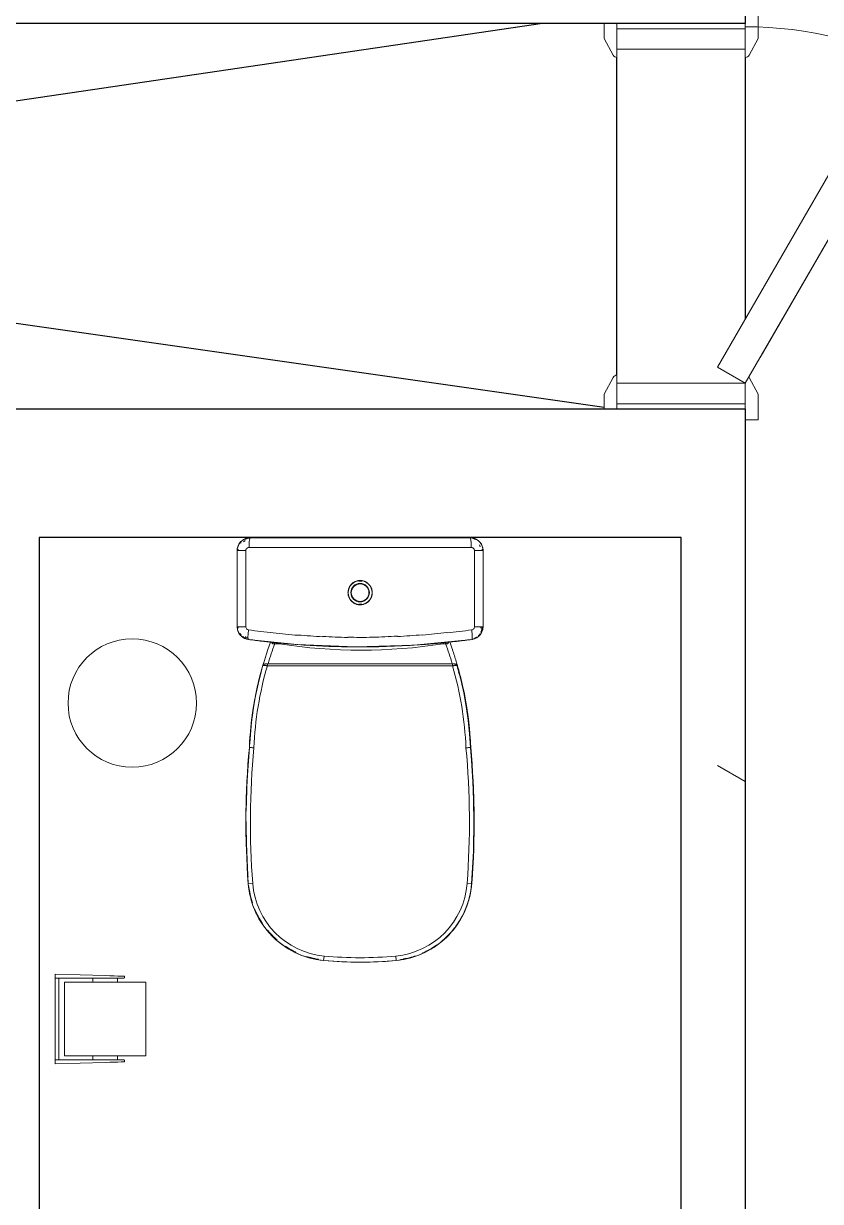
# Model space of a CAD drawing. Header units: metres. Extents: x 15.7 to 112.1, y 4.7 to 71.5.
# Drawn here: x 54.07 to 55.311, y 43.363 to 45.197 of the extents above; entities that cross this region are included whole.
import ezdxf

# ---------------------------------------------------------------- set-up
doc = ezdxf.new("R2010")
doc.units = ezdxf.units.M
doc.layers.get('0').update_dxf_attribs({"color": 3})
doc.layers.add('00', color=252, linetype='Continuous')
for name, color, linetype, lineweight in [('A-DOOR', 5, 'Continuous', 5), ('A-EQPM', 6, 'Continuous', 9), ('G-IMPT', 1, 'Continuous', 5)]:
    doc.layers.add(name, color=color, linetype=linetype, lineweight=lineweight)

# ---------------------------------------------------------------- blocks, each defined once
blk = doc.blocks.new('ECG_Door_Single Leave-Cabient - 600x2100 _GCR_  mm-3090328-GROUND FLOOR PLAN')
at = {"layer": 'A-DOOR'}
for p, q in [((-0.3, 0.12), (-0.277, 0.12)), ((-0.277, 0.12), (-0.251, 0.106)), ((0.251, 0.106), (0.277, 0.12)), ((0.277, 0.12), (0.3, 0.12)), ((-0.247, 0.1), (-0.3, 0.1)), ((-0.292, 0.1), (-0.26, 0.1)), ((-0.292, -0.1), (-0.292, 0.1)), ((-0.26, 0.1), (-0.26, -0.1)), ((0.3, 0.1), (0.247, 0.1)), ((0.26, 0.1), (0.292, 0.1)), ((0.26, -0.1), (0.26, 0.1)), ((0.292, 0.1), (0.292, -0.1)), ((-0.855, -0.0567), (-0.88, -0.1)), ((-0.26, -0.1), (-0.235, -0.0567)), ((-0.235, -0.0567), (0.25, -0.3367)), ((0.25, -0.3367), (-0.235, -0.0567)), ((-0.317, -0.12), (-0.317, -0.1)), ((-0.3, -0.1), (-0.26, -0.1)), ((-0.26, -0.1), (-0.292, -0.1)), ((-0.251, -0.106), (-0.277, -0.12)), ((0.225, -0.38), (-0.26, -0.1)), ((0.247, -0.1), (0.3, -0.1)), ((0.277, -0.12), (0.251, -0.106)), ((0.292, -0.1), (0.26, -0.1)), ((0.317, -0.1), (0.317, -0.12)), ((-0.277, -0.12), (-0.317, -0.12)), ((-0.22, -0.1231), (0.225, -0.38)), ((0.317, -0.12), (0.277, -0.12)), ((0.25, -0.3367), (0.225, -0.38)), ((0.225, -0.38), (0.25, -0.3367))]:
    blk.add_line(p, q, dxfattribs=at)
for centre, radius, start, end in [((-0.255, 0.099), 0.00806, 7.125, 60.2551), ((0.255, 0.099), 0.00806, 119.7449, 172.875), ((-0.3, -0.1), 0.595, 331.9263, 0), ((0.255, -0.099), 0.00806, 187.125, 240.2551)]:
    blk.add_arc(centre, radius, start, end, dxfattribs=at)
blk = doc.blocks.new('Toilet_Tissue_Dispenser-Bradley_Corp-505 - 505-V57-GROUND FLOOR PLAN')
at = {"layer": 'A-EQPM'}
for p, q in [((54.1967, 43.7149), (54.1189, 43.7172)), ((54.1189, 43.7172), (54.1189, 43.7108)), ((54.1967, 43.7108), (54.1189, 43.7108)), ((54.1189, 43.5838), (54.1189, 43.7108)), ((54.1246, 43.7108), (54.1189, 43.7108)), ((54.1246, 43.7108), (54.1246, 43.5838)), ((54.1777, 43.7108), (54.1777, 43.7045)), ((54.2259, 43.7108), (54.1967, 43.7108)), ((54.2158, 43.7045), (54.2158, 43.7108)), ((54.2269, 43.7108), (54.2269, 43.714)), ((54.1332, 43.7045), (54.1332, 43.5902)), ((54.1332, 43.7045), (54.1967, 43.7045)), ((54.1967, 43.7045), (54.26, 43.7045)), ((54.2602, 43.5902), (54.2602, 43.7045)), ((54.1189, 43.5838), (54.1967, 43.5838)), ((54.1189, 43.5775), (54.1189, 43.5838)), ((54.1189, 43.5838), (54.1246, 43.5838)), ((54.1189, 43.5775), (54.1967, 43.5798)), ((54.1967, 43.5902), (54.1332, 43.5902)), ((54.1777, 43.5902), (54.1777, 43.5838)), ((54.26, 43.5902), (54.1967, 43.5902)), ((54.1967, 43.5838), (54.2259, 43.5838)), ((54.2158, 43.5838), (54.2158, 43.5902)), ((54.2269, 43.5807), (54.2269, 43.5838))]:
    blk.add_line(p, q, dxfattribs=at)
at = {"layer": 'A-EQPM', "flags": 128}
for points in [[(54.2267, 43.714), (54.2249, 43.7141), (54.2215, 43.7142), (54.2167, 43.7143), (54.2107, 43.7145), (54.2039, 43.7147), (54.1967, 43.7149)], [(54.1967, 43.5798), (54.2039, 43.58), (54.2107, 43.5802), (54.2167, 43.5804), (54.2215, 43.5805), (54.2249, 43.5806), (54.2267, 43.5806)]]:
    blk.add_lwpolyline(points, dxfattribs=at)
blk = doc.blocks.new('ECG_Commercial_Toilet_Maid_driver-P Trap_01 - 211109_092700_dwg_dwg_211109-V30-GROUND FLOOR PLAN')
at = {"layer": 'G-IMPT'}
for p, q in [((-0.4183, 0.1761), (-0.44, 0.1748)), ((-0.3575, 0.1776), (-0.3669, 0.1775)), ((-0.3006, 0.1763), (-0.3323, 0.1771)), ((-0.0804, 0.1337), (-0.0784, 0.133)), ((-0.0786, 0.1331), (-0.0803, 0.1331)), ((-0.0853, -0.0043), (-0.0853, -0.0059)), ((-0.0784, -0.133), (-0.0804, -0.1337)), ((-0.0786, -0.1331), (-0.0803, -0.1331)), ((-0.4226, -0.1759), (-0.3977, -0.1769)), ((-0.3514, -0.1776), (-0.3203, -0.177)), ((-0.2674, -0.1743), (-0.2411, -0.1722))]:
    blk.add_line(p, q, dxfattribs=at)
at = {"layer": 'G-IMPT', "flags": 128}
for points in [[(-0.2349, 0.1719), (-0.2217, 0.171), (-0.2025, 0.1692), (-0.1833, 0.1666), (-0.1816, 0.1664)], [(-0.4998, 0.1614), (-0.5044, 0.159), (-0.5089, 0.1565), (-0.5134, 0.1538), (-0.5154, 0.1524)], [(-0.1723, 0.1649), (-0.1642, 0.1634), (-0.1453, 0.1595), (-0.1265, 0.1549), (-0.1172, 0.1524)], [(-0.1138, 0.1514), (-0.1078, 0.1497), (-0.0894, 0.1437), (-0.0776, 0.1396)], [(-0.5263, 0.1443), (-0.5299, 0.1412), (-0.5337, 0.1376), (-0.5374, 0.1339), (-0.5409, 0.1301)], [(-0.0803, 0.1331), (-0.0803, 0.1297), (-0.0803, 0.1263)], [(-0.5719, -0.0627), (-0.5713, -0.0668), (-0.5703, -0.0719), (-0.5691, -0.077), (-0.5676, -0.082), (-0.5664, -0.0859)], [(-0.5622, -0.0966), (-0.5601, -0.1013), (-0.5577, -0.1059), (-0.5551, -0.1105), (-0.5524, -0.1149), (-0.5495, -0.1192), (-0.5493, -0.1195)], [(-0.0803, -0.1294), (-0.0803, -0.1312), (-0.0803, -0.1331)]]:
    blk.add_lwpolyline(points, dxfattribs=at)
at = {"layer": 'G-IMPT'}
for centre, radius, start, end in [((-0.263, -0.3639), 0.5295, 69.8168, 73.379), ((0.7318, -0.0015), 0.8221, 171.054, 188.946), ((-0.263, 0.3639), 0.5295, 286.6212, 290.1832)]:
    blk.add_arc(centre, radius, start, end, dxfattribs=at)
for points, knots in [([(-0.4808, 0.1688), (-0.4783, 0.1695), (-0.4718, 0.1713), (-0.4653, 0.1723), (-0.4613, 0.1728)], [-0.1550415, -0.1550415, -0.1550415, -0.1550415, -0.1111111, -0.0452824, -0.0452824, -0.0452824, -0.0452824]), ([(-0.4418, 0.1747), (-0.4378, 0.175), (-0.4259, 0.1758), (-0.406, 0.1767), (-0.3825, 0.1774), (-0.3662, 0.1776), (-0.3578, 0.1776), (-0.3572, 0.1776)], [-0.9464093, -0.9464093, -0.9464093, -0.9464093, -0.8888889, -0.7777778, -0.6666667, -0.5555556, -0.5477804, -0.5477804, -0.5477804, -0.5477804]), ([(-0.3385, 0.1774), (-0.3374, 0.1774), (-0.3285, 0.1773), (-0.3117, 0.1768), (-0.2881, 0.1757), (-0.2676, 0.1744), (-0.2551, 0.1734), (-0.2503, 0.173)], [-0.4598098, -0.4598098, -0.4598098, -0.4598098, -0.4444444, -0.3333333, -0.2222222, -0.1111111, -0.0437293, -0.0437293, -0.0437293, -0.0437293]), ([(-0.5134, 0.1537), (-0.5124, 0.1544), (-0.5064, 0.1581), (-0.5, 0.1613), (-0.4946, 0.1637)], [-0.3528816, -0.3528816, -0.3528816, -0.3528816, -0.3333333, -0.2354946, -0.2354946, -0.2354946, -0.2354946]), ([(-0.0798, 0.1365), (-0.0801, 0.1362), (-0.0804, 0.1356), (-0.0806, 0.1347), (-0.0805, 0.1341), (-0.0805, 0.1339)], [0.75, 0.75, 0.75, 0.75, 0.875, 0.9375, 1, 1, 1, 1]), ([(-0.078, 0.1376), (-0.0782, 0.1375), (-0.0789, 0.1373), (-0.0795, 0.1369), (-0.0798, 0.1365)], [0.5644299, 0.5644299, 0.5644299, 0.5644299, 0.625, 0.75, 0.75, 0.75, 0.75]), ([(-0.5575, 0.1063), (-0.5562, 0.1087), (-0.5543, 0.1119), (-0.5523, 0.1151), (-0.5517, 0.1159)], [-0.71214902, -0.71214902, -0.71214902, -0.71214902, -0.66666667, -0.65063088, -0.65063088, -0.65063088, -0.65063088]), ([(-0.5706, 0.0702), (-0.5702, 0.0723), (-0.5694, 0.0757), (-0.5685, 0.0791), (-0.5681, 0.0804)], [-0.92350914, -0.92350914, -0.92350914, -0.92350914, -0.88888889, -0.86576975, -0.86576975, -0.86576975, -0.86576975]), ([(-0.5676, -0.0821), (-0.5682, -0.0802), (-0.5696, -0.0755), (-0.5704, -0.0706), (-0.5709, -0.0677)], [-0.14372398, -0.14372398, -0.14372398, -0.14372398, -0.11111111, -0.06227402, -0.06227402, -0.06227402, -0.06227402]), ([(-0.5493, -0.1195), (-0.5507, -0.1175), (-0.5556, -0.1102), (-0.5596, -0.1023), (-0.5623, -0.0964)], [-0.373281, -0.373281, -0.373281, -0.373281, -0.3333333, -0.227652, -0.227652, -0.227652, -0.227652]), ([(-0.524, -0.1461), (-0.525, -0.1454), (-0.5312, -0.1403), (-0.5379, -0.1337), (-0.5432, -0.1274), (-0.5441, -0.1263)], [-0.5754732, -0.5754732, -0.5754732, -0.5754732, -0.5555556, -0.4444444, -0.4201761, -0.4201761, -0.4201761, -0.4201761]), ([(-0.2411, -0.1722), (-0.2346, -0.1719), (-0.2217, -0.1711), (-0.2025, -0.1693), (-0.1833, -0.1668), (-0.1642, -0.1635), (-0.1452, -0.1596), (-0.1264, -0.155), (-0.1078, -0.1498), (-0.0916, -0.1446), (-0.0816, -0.141), (-0.0776, -0.1396)], [0, 0, 0, 0, 0.1111111, 0.2222222, 0.3333333, 0.4444444, 0.5555556, 0.6666667, 0.7777778, 0.8888889, 0.9605895, 0.9605895, 0.9605895, 0.9605895]), ([(-0.0805, -0.1339), (-0.0805, -0.1341), (-0.0806, -0.1347), (-0.0804, -0.1356), (-0.0801, -0.1362), (-0.0798, -0.1365)], [0, 0, 0, 0, 0.0625, 0.125, 0.25, 0.25, 0.25, 0.25]), ([(-0.0798, -0.1365), (-0.0794, -0.1369), (-0.0789, -0.1373), (-0.0782, -0.1375), (-0.078, -0.1376)], [0.25, 0.25, 0.25, 0.25, 0.375, 0.4356025, 0.4356025, 0.4356025, 0.4356025]), ([(-0.4902, -0.1655), (-0.4909, -0.1652), (-0.4979, -0.1625), (-0.5072, -0.1578), (-0.5152, -0.1526), (-0.5175, -0.151)], [-0.7902983, -0.7902983, -0.7902983, -0.7902983, -0.7777778, -0.6666667, -0.6200914, -0.6200914, -0.6200914, -0.6200914])]:
    blk.add_open_spline(points, degree=3, knots=knots, dxfattribs=at)
for points in [[(-0.5413, 0.1297), (-0.5368, 0.1348), (-0.532, 0.1395), (-0.5269, 0.1438)], [(-0.0787, 0.1339), (-0.079, 0.1339), (-0.0796, 0.1339), (-0.0802, 0.1339), (-0.0805, 0.1339)], [(-0.0805, 0.1339), (-0.0804, 0.1338), (-0.0804, 0.1335), (-0.0803, 0.1332), (-0.0803, 0.1331)], [(-0.0789, 0.128), (-0.0794, 0.1282), (-0.0798, 0.1284), (-0.0803, 0.1286)], [(-0.0803, 0.1263), (-0.0799, 0.1263), (-0.0795, 0.1263), (-0.0792, 0.1262)], [(-0.0803, -0.1331), (-0.0803, -0.1332), (-0.0804, -0.1335), (-0.0804, -0.1338), (-0.0805, -0.1339)], [(-0.0805, -0.1339), (-0.0802, -0.1339), (-0.0796, -0.1339), (-0.079, -0.1339), (-0.0787, -0.1339)], [(-0.0803, -0.1294), (-0.08, -0.1294), (-0.0793, -0.1293), (-0.0787, -0.1293), (-0.0784, -0.1292)], [(-0.4531, -0.1739), (-0.4643, -0.1731), (-0.4754, -0.1707), (-0.4861, -0.167)], [(-0.2411, -0.1722), (-0.2489, -0.1729), (-0.2646, -0.1742), (-0.2881, -0.1757), (-0.3117, -0.1768), (-0.3353, -0.1775), (-0.3589, -0.1777), (-0.3825, -0.1774), (-0.406, -0.1767), (-0.4297, -0.1756), (-0.4453, -0.1745), (-0.4531, -0.1739)]]:
    blk.add_open_spline(points, degree=3, dxfattribs=at)
blk = doc.blocks.new('ECG_Commercial_Toilet_Maid_driver-P Trap_01 - 211109_092700_dwg_dwg_Deckel_unten_211101-2077760-GROUND FLOOR PLAN')
at = {"layer": 'G-IMPT'}
for p, q in [((-0.127, 0.1545), (-0.1269, 0.155)), ((-0.1249, 0.1542), (-0.1269, 0.155)), ((-0.1269, -0.155), (-0.127, -0.1545)), ((-0.1269, -0.155), (-0.125, -0.1533))]:
    blk.add_line(p, q, dxfattribs=at)
at = {"layer": 'G-IMPT', "flags": 128}
for points in [[(-0.4583, 0.1734), (-0.4635, 0.1727), (-0.4686, 0.1718), (-0.4737, 0.1707), (-0.4787, 0.1694), (-0.4837, 0.1679)], [(-0.3647, 0.1773), (-0.3912, 0.1771), (-0.4413, 0.1748), (-0.4432, 0.1746)], [(-0.2547, 0.1731), (-0.291, 0.1758), (-0.3373, 0.1773)], [(-0.1829, 0.1665), (-0.19, 0.1676), (-0.2113, 0.1701), (-0.2327, 0.1717), (-0.2361, 0.1719)], [(-0.4942, 0.1639), (-0.4982, 0.1621), (-0.5028, 0.1598), (-0.5074, 0.1574), (-0.5119, 0.1547), (-0.5156, 0.1523)], [(-0.1269, 0.155), (-0.1477, 0.1601), (-0.1688, 0.1643), (-0.1727, 0.1649)], [(-0.5264, 0.1441), (-0.5286, 0.1424), (-0.5324, 0.1389), (-0.5361, 0.1352), (-0.5397, 0.1314), (-0.5416, 0.1293)], [(-0.5512, 0.1166), (-0.5523, 0.1149), (-0.5551, 0.1105), (-0.5576, 0.106), (-0.56, 0.1014), (-0.5609, 0.0994)], [(-0.567, 0.084), (-0.5676, 0.082), (-0.569, 0.077), (-0.5702, 0.072), (-0.5712, 0.0669), (-0.5716, 0.0647)], [(-0.5719, -0.0627), (-0.5713, -0.0668), (-0.5703, -0.0719), (-0.5691, -0.077), (-0.5676, -0.082), (-0.5664, -0.0859)], [(-0.5622, -0.0966), (-0.5601, -0.1013), (-0.5577, -0.1059), (-0.5551, -0.1105), (-0.5524, -0.1149), (-0.5495, -0.1192)], [(-0.5447, -0.1255), (-0.5432, -0.1274), (-0.5398, -0.1314), (-0.5362, -0.1352), (-0.5325, -0.1388), (-0.5286, -0.1423), (-0.5247, -0.1456), (-0.5226, -0.1472)], [(-0.52, -0.1492), (-0.5163, -0.1518), (-0.5119, -0.1547), (-0.5075, -0.1573), (-0.5029, -0.1598), (-0.4982, -0.1621), (-0.4935, -0.1642), (-0.4886, -0.1661), (-0.4837, -0.1678), (-0.4788, -0.1694), (-0.4737, -0.1707), (-0.4687, -0.1718), (-0.4635, -0.1727), (-0.4584, -0.1734), (-0.4532, -0.1739), (-0.4531, -0.1739)], [(-0.2411, -0.1722), (-0.2196, -0.1708), (-0.1983, -0.1687), (-0.177, -0.1657), (-0.1559, -0.1618), (-0.135, -0.1571), (-0.1269, -0.155)], [(-0.4531, -0.1739), (-0.4031, -0.1768), (-0.353, -0.1776), (-0.3029, -0.1764), (-0.2529, -0.1732), (-0.2411, -0.1722)]]:
    blk.add_lwpolyline(points, dxfattribs=at)
at = {"layer": 'G-IMPT'}
for centre, radius, start, end in [((-0.263, -0.3639), 0.5365, 81.3483, 83.4677), ((-0.263, -0.3639), 0.5365, 75.3041, 78.0597), ((-0.1287, 0.1483), 0.007, 60.9879, 75.3041), ((-0.1287, 0.1483), 0.007, 60.9879, 75.3041), ((-0.263, 0.3639), 0.5365, 272.3428, 284.6959), ((-0.1287, -0.1483), 0.007, 284.6959, 315.0019), ((-0.1287, -0.1483), 0.007, 284.6959, 315.0019), ((-0.4432, -0.0443), 0.13, 249.5754, 265.6258), ((-0.3576, 1.0752), 1.2528, 265.6258, 275.3365)]:
    blk.add_arc(centre, radius, start, end, dxfattribs=at)
blk = doc.blocks.new('ECG_Commercial_Toilet_Maid_driver-P Trap_01 - 211109_092700_dwg_dwg_Deckel_oben_211101-2077761-GROUND FLOOR PLAN')
at = {"layer": 'G-IMPT'}
for p, q in [((-0.4531, 0.1739), (-0.4526, 0.167)), ((-0.1262, 0.1549), (-0.1264, 0.1542)), ((-0.1163, 0.1519), (-0.1162, 0.1521)), ((-0.1108, 0.1483), (-0.1127, 0.1483)), ((-0.1108, 0.1483), (-0.1108, 0.1442)), ((-0.1138, 0.1442), (-0.1108, 0.1442)), ((-0.1138, 0.1442), (-0.1138, -0.1442)), ((-0.1108, -0.1442), (-0.1108, 0.1442)), ((-0.1108, -0.1442), (-0.1108, 0.1442)), ((-0.5726, 0.0565), (-0.5657, 0.0558)), ((-0.5726, -0.0565), (-0.5657, -0.0558)), ((-0.1138, -0.1442), (-0.1108, -0.1442)), ((-0.1108, -0.1442), (-0.1108, -0.1483)), ((-0.1264, -0.1542), (-0.1262, -0.1549)), ((-0.1162, -0.1521), (-0.1163, -0.1519)), ((-0.1127, -0.1483), (-0.1108, -0.1483)), ((-0.4531, -0.1739), (-0.4526, -0.167))]:
    blk.add_line(p, q, dxfattribs=at)
at = {"layer": 'G-IMPT', "flags": 128}
for points in [[(-0.4531, 0.1739), (-0.4583, 0.1734), (-0.4635, 0.1727), (-0.4686, 0.1718), (-0.4737, 0.1707), (-0.4787, 0.1694), (-0.4837, 0.1679), (-0.4886, 0.1661), (-0.4934, 0.1642), (-0.4982, 0.1621), (-0.5028, 0.1598), (-0.5074, 0.1574), (-0.5119, 0.1547), (-0.5162, 0.1519), (-0.5205, 0.1489), (-0.5246, 0.1457), (-0.5286, 0.1424), (-0.5324, 0.1389), (-0.5361, 0.1352), (-0.5397, 0.1314), (-0.5431, 0.1275), (-0.5464, 0.1234), (-0.5494, 0.1193), (-0.5523, 0.1149), (-0.5551, 0.1105), (-0.5576, 0.106), (-0.56, 0.1014), (-0.5622, 0.0967), (-0.5642, 0.0919), (-0.566, 0.087), (-0.5676, 0.082), (-0.569, 0.077), (-0.5702, 0.072), (-0.5712, 0.0669), (-0.572, 0.0617), (-0.5726, 0.0566), (-0.5726, 0.0565)], [(-0.2411, 0.1722), (-0.291, 0.1758), (-0.3411, 0.1775), (-0.3912, 0.1771), (-0.4413, 0.1748), (-0.4531, 0.1739)], [(-0.113, 0.1512), (-0.1337, 0.1568), (-0.1546, 0.1615), (-0.1757, 0.1655), (-0.197, 0.1685), (-0.2183, 0.1707), (-0.2397, 0.1721), (-0.2411, 0.1722)], [(-0.5726, 0.0565), (-0.5744, 0.0324), (-0.5752, 0.0083), (-0.5751, -0.0158), (-0.574, -0.0399), (-0.5726, -0.0565)], [(-0.5726, -0.0565), (-0.5721, -0.0617), (-0.5713, -0.0668), (-0.5703, -0.0719), (-0.5691, -0.077), (-0.5676, -0.082), (-0.566, -0.0869), (-0.5642, -0.0918), (-0.5622, -0.0966), (-0.5601, -0.1013), (-0.5577, -0.1059), (-0.5551, -0.1105), (-0.5524, -0.1149), (-0.5495, -0.1192), (-0.5464, -0.1234), (-0.5432, -0.1274), (-0.5398, -0.1314), (-0.5362, -0.1352), (-0.5325, -0.1388), (-0.5286, -0.1423), (-0.5247, -0.1456), (-0.5205, -0.1488), (-0.5163, -0.1518), (-0.5119, -0.1547), (-0.5075, -0.1573), (-0.5029, -0.1598), (-0.4982, -0.1621), (-0.4935, -0.1642), (-0.4886, -0.1661), (-0.4837, -0.1678), (-0.4788, -0.1694), (-0.4737, -0.1707), (-0.4687, -0.1718), (-0.4635, -0.1727), (-0.4584, -0.1734), (-0.4532, -0.1739), (-0.4531, -0.1739)], [(-0.2411, -0.1722), (-0.2196, -0.1708), (-0.1983, -0.1687), (-0.177, -0.1657), (-0.1559, -0.1618), (-0.135, -0.1571), (-0.1143, -0.1516), (-0.113, -0.1512)], [(-0.4531, -0.1739), (-0.4031, -0.1768), (-0.353, -0.1776), (-0.3029, -0.1764), (-0.2529, -0.1732), (-0.2411, -0.1722)]]:
    blk.add_lwpolyline(points, dxfattribs=at)
at = {"layer": 'G-IMPT'}
for centre, radius, start, end in [((-0.4432, 0.0443), 0.13, 94.3742, 174.6261), ((-0.4432, 0.0443), 0.123, 94.3742, 174.6261), ((-0.3576, -1.0752), 1.2528, 84.6635, 94.3742), ((-0.3576, -1.0752), 1.2458, 84.6551, 94.3742), ((-0.263, -0.3639), 0.5295, 73.6374, 87.677), ((-0.263, -0.3639), 0.5365, 73.7635, 87.6572), ((-0.263, -0.3639), 0.5365, 81.0541, 87.6572), ((-0.263, -0.3639), 0.5365, 75.2338, 78.8854), ((-0.117, 0.1492), 0.003, 74.1204, 97.6492), ((-0.263, -0.3639), 0.5365, 73.7635, 74.1204), ((-0.1138, 0.1483), 0.003, 0, 73.7635), ((-0.1138, 0.1483), 0.003, 0, 73.7635), ((0.0278, 0), 0.6031, 174.6261, 185.3739), ((0.0278, 0), 0.5961, 174.6261, 185.3739), ((-0.4432, -0.0443), 0.13, 185.3739, 265.6258), ((-0.4432, -0.0443), 0.123, 185.3739, 265.6258), ((-0.263, 0.3639), 0.5295, 272.323, 286.3626), ((-0.263, 0.3639), 0.5365, 272.3428, 286.2365), ((-0.263, 0.3639), 0.5365, 281.1146, 284.7662), ((-0.117, -0.1492), 0.003, 262.3508, 285.8796), ((-0.263, 0.3639), 0.5365, 285.8796, 286.2365), ((-0.1138, -0.1483), 0.003, 286.2365, 0), ((-0.1138, -0.1483), 0.003, 286.2365, 0), ((-0.3576, 1.0752), 1.2528, 265.6258, 275.3365), ((-0.3576, 1.0752), 1.2458, 265.6258, 275.3449), ((-0.263, 0.3639), 0.5365, 272.3428, 278.9459)]:
    blk.add_arc(centre, radius, start, end, dxfattribs=at)
for points in [[(-0.2411, 0.1722), (-0.2411, 0.1721), (-0.2411, 0.1718), (-0.2412, 0.1702), (-0.2413, 0.1679), (-0.2415, 0.1661), (-0.2415, 0.1652)], [(-0.1137, 0.1454), (-0.1137, 0.145), (-0.1138, 0.1446), (-0.1138, 0.1442)], [(-0.1138, -0.1442), (-0.1138, -0.1446), (-0.1137, -0.145), (-0.1137, -0.1454)], [(-0.1137, -0.1454), (-0.1136, -0.1458), (-0.1136, -0.1462), (-0.1135, -0.1465)], [(-0.2415, -0.1652), (-0.2415, -0.1661), (-0.2413, -0.1679), (-0.2412, -0.1702), (-0.2411, -0.1718), (-0.2411, -0.1721), (-0.2411, -0.1722)]]:
    blk.add_open_spline(points, degree=3, dxfattribs=at)
for points, knots in [([(-0.1162, 0.1521), (-0.1162, 0.1521), (-0.1169, 0.1523), (-0.1202, 0.1533), (-0.1239, 0.1543), (-0.1262, 0.1549)], [-1, -1, -1, -1, -0.722222, -0.444444, 0, 0, 0, 0]), ([(-0.113, 0.1512), (-0.113, 0.1512), (-0.113, 0.1509), (-0.1132, 0.1495), (-0.1134, 0.1475), (-0.1136, 0.146), (-0.1137, 0.1454)], [0, 0, 0, 0, 0.2222222, 0.4444444, 0.7222222, 0.8888885, 0.8888885, 0.8888885, 0.8888885]), ([(-0.1108, 0.1442), (-0.1108, 0.1446), (-0.1108, 0.1456), (-0.1108, 0.147), (-0.1108, 0.148), (-0.1108, 0.1483), (-0.1108, 0.1483)], [0, 0, 0, 0, 0.222222, 0.444444, 0.722222, 1, 1, 1, 1]), ([(-0.1135, -0.1465), (-0.1134, -0.1473), (-0.1133, -0.1488), (-0.1131, -0.1502), (-0.113, -0.151), (-0.113, -0.1512), (-0.113, -0.1512)], [0.2222222, 0.2222222, 0.2222222, 0.2222222, 0.4444444, 0.6666667, 0.8333333, 1, 1, 1, 1]), ([(-0.1108, -0.1483), (-0.1108, -0.1483), (-0.1108, -0.1481), (-0.1108, -0.1473), (-0.1108, -0.1459), (-0.1108, -0.1447), (-0.1108, -0.1442)], [0, 0, 0, 0, 0.222222, 0.444444, 0.722222, 1, 1, 1, 1]), ([(-0.1162, -0.1521), (-0.1162, -0.1521), (-0.1166, -0.1522), (-0.1186, -0.1528), (-0.1219, -0.1537), (-0.1248, -0.1545), (-0.1262, -0.1549)], [0, 0, 0, 0, 0.222222, 0.444444, 0.722222, 1, 1, 1, 1])]:
    blk.add_open_spline(points, degree=3, knots=knots, dxfattribs=at)
blk = doc.blocks.new('ECG_Commercial_Toilet_Maid_driver-P Trap_01 - 211109_092700_dwg_dwg_Spühlkasten_211101-V89-GROUND FLOOR PLAN')
at = {"layer": 'G-IMPT'}
for p, q in [((-0.0606, 0.1853), (-0.059, 0.1866)), ((-0.0479, 0.1896), (-0.0479, 0.1886)), ((-0.0478, 0.1894), (-0.0478, 0.1888)), ((0.0707, 0.1915), (-0.0477, 0.1915)), ((-0.0477, 0.1915), (0.0707, 0.1915)), ((-0.0477, 0.187), (-0.0477, 0.1915)), ((-0.0477, 0.1915), (-0.0477, 0.1915)), ((-0.0477, 0.1851), (-0.0477, 0.187)), ((-0.0477, 0.1829), (-0.0477, 0.1851)), ((0.0707, 0.1915), (0.0707, 0.1915)), ((0.0707, 0.1915), (0.0707, 0.187)), ((0.0707, 0.187), (0.0707, 0.1851)), ((0.0707, 0.1851), (0.0707, 0.1829)), ((0.0824, 0.1862), (0.0836, 0.1852)), ((-0.0693, 0.1603), (-0.0684, 0.1673)), ((-0.0477, 0.1806), (-0.0477, 0.1829)), ((-0.0477, 0.1781), (-0.0477, 0.1806)), ((0.0707, 0.1781), (-0.0477, 0.1781)), ((0.0707, 0.1829), (0.0707, 0.1806)), ((0.0707, 0.1806), (0.0707, 0.1781)), ((0.0757, -0.1731), (0.0757, 0.1731)), ((0.0888, 0.1785), (0.0898, 0.1755)), ((0.0902, 0.1742), (0.0905, 0.1718)), ((0.0907, -0.1715), (0.0907, 0.1715)), ((-0.0693, 0.1602), (-0.071, 0.1463)), ((-0.0701, 0.1525), (-0.0693, 0.1602)), ((-0.076, 0.0922), (-0.0762, 0.0891)), ((-0.0755, 0.0994), (-0.0753, 0.1013)), ((-0.0782, 0.0535), (-0.0792, 0.0178)), ((-0.0791, 0.0212), (-0.0791, 0.0224)), ((-0.0792, -0.0178), (-0.0782, -0.0535)), ((-0.0762, -0.0891), (-0.076, -0.0923)), ((-0.071, -0.1463), (-0.0693, -0.1602)), ((-0.0693, -0.1602), (-0.0695, -0.158)), ((-0.0684, -0.1671), (-0.0686, -0.1657)), ((-0.0684, -0.1673), (-0.0684, -0.1671)), ((-0.0666, -0.1769), (-0.0673, -0.1744)), ((-0.0646, -0.1809), (-0.066, -0.1781)), ((-0.0477, -0.1781), (0.0707, -0.1781)), ((-0.0477, -0.1805), (-0.0477, -0.1781)), ((-0.0477, -0.1829), (-0.0477, -0.1805)), ((-0.0477, -0.1851), (-0.0477, -0.1829)), ((0.0707, -0.1886), (0.0707, -0.1781)), ((-0.0479, -0.19), (-0.0479, -0.188)), ((-0.0478, -0.1882), (-0.0478, -0.1902)), ((-0.0477, -0.187), (-0.0477, -0.1851)), ((-0.0477, -0.1915), (-0.0477, -0.187)), ((-0.0477, -0.1915), (0.0707, -0.1915)), ((0.0707, -0.1915), (-0.0477, -0.1915)), ((-0.0477, -0.1915), (-0.0477, -0.1915)), ((0.0707, -0.1915), (0.0707, -0.1886)), ((0.0707, -0.1915), (0.0707, -0.1915))]:
    blk.add_line(p, q, dxfattribs=at)
at = {"layer": 'G-IMPT', "flags": 128}
for points in [[(-0.0675, 0.1742), (-0.0669, 0.177), (-0.066, 0.1796), (-0.0646, 0.1821), (-0.063, 0.1844), (-0.061, 0.1864), (-0.0587, 0.1882), (-0.0563, 0.1896), (-0.0519, 0.191), (-0.0477, 0.1915)], [(-0.0478, 0.1902), (-0.0478, 0.1904), (-0.0478, 0.1906), (-0.0478, 0.1909), (-0.0477, 0.1911)], [(0.0707, 0.1915), (0.0735, 0.1913), (0.0763, 0.1907), (0.0789, 0.1897), (0.0814, 0.1884), (0.0837, 0.1867), (0.0857, 0.1847), (0.0874, 0.1824), (0.0888, 0.18), (0.0903, 0.1757), (0.0907, 0.1715)], [(-0.0675, -0.1742), (-0.0766, -0.0837), (-0.0793, 0.0071), (-0.0756, 0.0979), (-0.0675, 0.1742)], [(-0.0684, 0.1673), (-0.0684, 0.1671), (-0.0686, 0.1657), (-0.0688, 0.1643), (-0.069, 0.1629), (-0.0692, 0.1616), (-0.0693, 0.1602)], [(-0.0677, 0.1726), (-0.0679, 0.1713), (-0.0681, 0.1699), (-0.0683, 0.1685), (-0.0684, 0.1673)], [(-0.0671, 0.1754), (-0.0662, 0.1781), (-0.0648, 0.1806), (-0.0632, 0.1829)], [(0.0907, -0.1715), (0.0907, -0.1053), (0.0907, -0.0388), (0.0907, 0.0276), (0.0907, 0.0941), (0.0907, 0.1604), (0.0907, 0.1715)], [(-0.0727, 0.1302), (-0.0733, 0.1247), (-0.0747, 0.1086)], [(-0.0746, 0.1091), (-0.0744, 0.112), (-0.0735, 0.1209)], [(-0.0765, -0.0844), (-0.0767, -0.0822), (-0.0767, -0.08)], [(-0.0748, -0.1076), (-0.0733, -0.1247), (-0.0727, -0.1302)], [(-0.0686, -0.1657), (-0.0688, -0.1643), (-0.069, -0.1629), (-0.0692, -0.1616), (-0.0693, -0.1602)], [(-0.0677, -0.1726), (-0.0679, -0.1713), (-0.0681, -0.1699), (-0.0683, -0.1685), (-0.0684, -0.1673)], [(-0.0477, -0.1915), (-0.0505, -0.1913), (-0.0533, -0.1907), (-0.0559, -0.1897), (-0.0584, -0.1884), (-0.0607, -0.1867), (-0.0627, -0.1847), (-0.0644, -0.1824), (-0.0665, -0.1784), (-0.0675, -0.1742)], [(0.0907, -0.1715), (0.0905, -0.1743), (0.0899, -0.1771), (0.0889, -0.1798), (0.0876, -0.1822), (0.0859, -0.1845), (0.0839, -0.1865), (0.0817, -0.1882), (0.0792, -0.1896), (0.0749, -0.1911), (0.0707, -0.1915)], [(0.0905, -0.1728), (0.0899, -0.1756), (0.0889, -0.1782)], [(-0.0587, -0.1868), (-0.0609, -0.1852), (-0.0618, -0.1842)], [(-0.0479, -0.19), (-0.0507, -0.1898), (-0.0535, -0.1892), (-0.0561, -0.1882)], [(-0.0478, -0.1902), (-0.0478, -0.1904), (-0.0478, -0.1906), (-0.0478, -0.1909), (-0.0477, -0.1911)]]:
    blk.add_lwpolyline(points, dxfattribs=at)
at = {"layer": 'G-IMPT'}
for centre, major_axis, ratio, start_param, end_param in [((0.0757, 0.1715), (0.015, 0), 0.104518, 0.698132, 1.570796), ((0.0757, 0.1715), (-0.015, 0), 0.104518, 3.141593, 3.839719), ((0.0757, -0.1715), (0.015, 0), 0.101852, 4.712389, 4.886922), ((0.0757, -0.1715), (-0.015, 0), 0.101852, 1.745329, 3.141593)]:
    blk.add_ellipse(centre, major_axis=major_axis, ratio=ratio, start_param=start_param, end_param=end_param, dxfattribs=at)
for points, knots in [([(-0.0675, 0.1742), (-0.0671, 0.1768), (-0.0654, 0.1819), (-0.0603, 0.1876), (-0.0541, 0.1908), (-0.0498, 0.1915), (-0.0477, 0.1915)], [-1, -1, -1, -1, -0.722222, -0.444444, -0.222222, 0, 0, 0, 0]), ([(0.0707, 0.1915), (0.0742, 0.1915), (0.08, 0.1899), (0.0863, 0.1846), (0.0893, 0.1795), (0.0905, 0.175), (0.0907, 0.1727), (0.0907, 0.1715)], [-1, -1, -1, -1, -0.666667, -0.444444, -0.222222, -0.111111, 0, 0, 0, 0]), ([(-0.0675, -0.1742), (-0.0762, -0.1103), (-0.0833, 0.0066), (-0.0745, 0.1231), (-0.0675, 0.1742)], [-1, -1, -1, -1, -0.444444, 0, 0, 0, 0]), ([(-0.0639, 0.1747), (-0.0645, 0.1747), (-0.0655, 0.1747), (-0.0666, 0.1746), (-0.0673, 0.1744), (-0.0675, 0.1743), (-0.0675, 0.1742)], [0.5555556, 0.5555556, 0.5555556, 0.5555556, 0.6666667, 0.7777778, 0.8888889, 0.9998878, 0.9998878, 0.9998878, 0.9998878]), ([(-0.0674, 0.1743), (-0.0673, 0.1749), (-0.0669, 0.1765), (-0.0657, 0.1797), (-0.0641, 0.1819), (-0.0629, 0.1833)], [0.0512305, 0.0512305, 0.0512305, 0.0512305, 0.1111111, 0.2222222, 0.4038066, 0.4038066, 0.4038066, 0.4038066]), ([(-0.0628, 0.1833), (-0.0637, 0.1823), (-0.0657, 0.1796), (-0.0668, 0.1764), (-0.0673, 0.1743)], [0.5863221, 0.5863221, 0.5863221, 0.5863221, 0.7222222, 0.9391237, 0.9391237, 0.9391237, 0.9391237]), ([(-0.0651, 0.1752), (-0.0648, 0.1761), (-0.0643, 0.1775), (-0.0636, 0.1787), (-0.0633, 0.1792)], [0.1111111, 0.1111111, 0.1111111, 0.1111111, 0.2222222, 0.2811373, 0.2811373, 0.2811373, 0.2811373]), ([(-0.0477, 0.1781), (-0.0483, 0.1781), (-0.0497, 0.1778), (-0.0513, 0.1767), (-0.0523, 0.1753), (-0.0526, 0.1743), (-0.0526, 0.1738)], [-1, -1, -1, -1, -0.722222, -0.444444, -0.222222, 0, 0, 0, 0]), ([(0.0757, 0.1731), (0.0757, 0.1738), (0.0754, 0.1753), (0.0741, 0.1769), (0.0725, 0.1779), (0.0713, 0.1781), (0.0707, 0.1781)], [-1, -1, -1, -1, -0.722222, -0.444444, -0.222222, 0, 0, 0, 0]), ([(0.088, 0.1802), (0.0883, 0.1797), (0.0897, 0.177), (0.0903, 0.1741), (0.0906, 0.1717)], [0.6666667, 0.6666667, 0.6666667, 0.6666667, 0.7222222, 0.9538225, 0.9538225, 0.9538225, 0.9538225]), ([(0.09, 0.1753), (0.0898, 0.1758), (0.0894, 0.1772), (0.0888, 0.1785), (0.0884, 0.1793)], [0.1726862, 0.1726862, 0.1726862, 0.1726862, 0.2222222, 0.3099855, 0.3099855, 0.3099855, 0.3099855]), ([(0.0906, 0.1717), (0.0906, 0.1723), (0.0904, 0.1733), (0.0902, 0.1744), (0.0901, 0.1748)], [0.0548654, 0.0548654, 0.0548654, 0.0548654, 0.1111111, 0.1553711, 0.1553711, 0.1553711, 0.1553711]), ([(-0.0477, -0.1915), (-0.0509, -0.1915), (-0.0562, -0.1902), (-0.0622, -0.1857), (-0.0653, -0.1813), (-0.0669, -0.1774), (-0.0674, -0.1753), (-0.0675, -0.1742)], [-1, -1, -1, -1, -0.666667, -0.444444, -0.222222, -0.111111, 0, 0, 0, 0]), ([(-0.0577, -0.1743), (-0.0585, -0.1744), (-0.06, -0.1745), (-0.0622, -0.1747), (-0.064, -0.1747), (-0.0655, -0.1747), (-0.0666, -0.1746), (-0.0673, -0.1745), (-0.0675, -0.1743), (-0.0675, -0.1742)], [0.2222222, 0.2222222, 0.2222222, 0.2222222, 0.3333333, 0.4444444, 0.5555556, 0.6666667, 0.7777778, 0.8888889, 0.9998876, 0.9998876, 0.9998876, 0.9998876]), ([(-0.0674, -0.1744), (-0.0673, -0.1748), (-0.067, -0.1759), (-0.0667, -0.1769), (-0.0665, -0.1774)], [0.0614445, 0.0614445, 0.0614445, 0.0614445, 0.1111111, 0.1711353, 0.1711353, 0.1711353, 0.1711353]), ([(-0.0642, -0.1817), (-0.0645, -0.1813), (-0.066, -0.179), (-0.0668, -0.1764), (-0.0673, -0.1743)], [0.6666667, 0.6666667, 0.6666667, 0.6666667, 0.7222222, 0.9481729, 0.9481729, 0.9481729, 0.9481729]), ([(-0.0526, -0.1737), (-0.0525, -0.1744), (-0.0521, -0.1757), (-0.0508, -0.1771), (-0.0493, -0.1779), (-0.0482, -0.1781), (-0.0477, -0.1781)], [-1, -1, -1, -1, -0.722222, -0.444444, -0.222222, 0, 0, 0, 0]), ([(0.0907, -0.1715), (0.0907, -0.1744), (0.0894, -0.1802), (0.0843, -0.1868), (0.0777, -0.1907), (0.073, -0.1915), (0.0707, -0.1915)], [-1, -1, -1, -1, -0.722222, -0.444444, -0.222222, 0, 0, 0, 0]), ([(0.0707, -0.1781), (0.0714, -0.1781), (0.0729, -0.1778), (0.0746, -0.1765), (0.0755, -0.1748), (0.0757, -0.1736), (0.0757, -0.1731)], [-1, -1, -1, -1, -0.722222, -0.444444, -0.222222, 0, 0, 0, 0]), ([(0.0907, -0.1717), (0.0906, -0.1724), (0.0904, -0.1742), (0.0896, -0.1771), (0.0886, -0.1792), (0.088, -0.1802)], [0.0467052, 0.0467052, 0.0467052, 0.0467052, 0.1111111, 0.2222222, 0.3333333, 0.3333333, 0.3333333, 0.3333333]), ([(0.0884, -0.1793), (0.0886, -0.179), (0.0892, -0.1777), (0.0895, -0.1764), (0.0897, -0.1753)], [0.6917979, 0.6917979, 0.6917979, 0.6917979, 0.7222222, 0.8264398, 0.8264398, 0.8264398, 0.8264398]), ([(-0.0478, -0.1902), (-0.05, -0.1902), (-0.053, -0.1897), (-0.0559, -0.1886), (-0.0567, -0.1882)], [0, 0, 0, 0, 0.2222222, 0.3188139, 0.3188139, 0.3188139, 0.3188139])]:
    blk.add_open_spline(points, degree=3, knots=knots, dxfattribs=at)
for points in [[(-0.0598, 0.1863), (-0.0591, 0.1868), (-0.0585, 0.1872), (-0.0578, 0.1876)], [(-0.0581, 0.1872), (-0.0587, 0.1868), (-0.0592, 0.1864), (-0.0598, 0.186)], [(-0.0502, 0.1901), (-0.0494, 0.1902), (-0.0486, 0.1902), (-0.0478, 0.1902)], [(0.0707, 0.1902), (0.0714, 0.1902), (0.0722, 0.1902), (0.0729, 0.1901)], [(0.0836, 0.1853), (0.0831, 0.1856), (0.0827, 0.186), (0.0823, 0.1863)], [(-0.0634, 0.1793), (-0.0641, 0.1781), (-0.0645, 0.1768), (-0.0649, 0.1754)], [(-0.0621, 0.1747), (-0.0628, 0.1747), (-0.0634, 0.1747), (-0.0639, 0.1747)], [(-0.06, 0.1745), (-0.0608, 0.1746), (-0.0615, 0.1746), (-0.0621, 0.1747)], [(-0.0577, 0.1743), (-0.0585, 0.1744), (-0.0593, 0.1745), (-0.06, 0.1745)], [(-0.0552, 0.1741), (-0.056, 0.1742), (-0.0569, 0.1743), (-0.0577, 0.1743)], [(-0.0526, 0.1738), (-0.0544, 0.161), (-0.0559, 0.1482), (-0.0572, 0.1354)], [(-0.0526, 0.1738), (-0.0535, 0.1739), (-0.0544, 0.174), (-0.0552, 0.1741)], [(0.0863, 0.1792), (0.0858, 0.1801), (0.0852, 0.181), (0.0845, 0.1818)], [(0.0845, 0.1815), (0.0852, 0.1807), (0.0858, 0.1799), (0.0864, 0.179)], [(-0.0693, 0.1603), (-0.0693, 0.1602), (-0.0693, 0.1602), (-0.0693, 0.1602)], [(-0.0572, 0.1354), (-0.0586, 0.1226), (-0.0599, 0.1097), (-0.0611, 0.0968)], [(-0.0607, 0.0969), (-0.0616, 0.084), (-0.0626, 0.0711), (-0.0633, 0.0582)], [(-0.063, 0.0582), (-0.0636, 0.0453), (-0.0641, 0.0323), (-0.0644, 0.0194)], [(-0.0641, 0.0194), (-0.0643, 0.0065), (-0.0646, -0.0194), (-0.0631, -0.0452), (-0.0622, -0.058)], [(-0.063, -0.0581), (-0.0624, -0.0711), (-0.0614, -0.0839), (-0.0602, -0.0967)], [(-0.0723, -0.1346), (-0.0736, -0.1219), (-0.0747, -0.1091), (-0.0757, -0.0962)], [(-0.0607, -0.0968), (-0.0597, -0.1097), (-0.0584, -0.1225), (-0.0569, -0.1353)], [(-0.0572, -0.1354), (-0.0559, -0.1482), (-0.0544, -0.161), (-0.0526, -0.1737)], [(-0.0693, -0.1602), (-0.0693, -0.1602), (-0.0693, -0.1602), (-0.0693, -0.1603)], [(-0.0659, -0.1787), (-0.0654, -0.1797), (-0.0648, -0.1806), (-0.0642, -0.1814)], [(-0.0552, -0.1741), (-0.056, -0.1742), (-0.0569, -0.1742), (-0.0577, -0.1743)], [(-0.0526, -0.1737), (-0.0535, -0.1738), (-0.0543, -0.174), (-0.0552, -0.1741)], [(0.0901, -0.1748), (0.0904, -0.1738), (0.0905, -0.1728), (0.0906, -0.1717)], [(-0.0598, -0.1863), (-0.0606, -0.1856), (-0.0615, -0.185), (-0.0623, -0.1842)], [(-0.0618, -0.1843), (-0.0609, -0.1853), (-0.0598, -0.1862), (-0.0586, -0.187)], [(-0.0566, -0.188), (-0.0539, -0.1893), (-0.0509, -0.19), (-0.0479, -0.19)], [(-0.0502, -0.1881), (-0.0494, -0.1882), (-0.0486, -0.1882), (-0.0478, -0.1882)], [(-0.0479, -0.188), (-0.0485, -0.188), (-0.0491, -0.188), (-0.0497, -0.1879)], [(0.0728, -0.1901), (0.0721, -0.1902), (0.0714, -0.1902), (0.0707, -0.1902)], [(0.0769, -0.1871), (0.0778, -0.1868), (0.0788, -0.1863), (0.0797, -0.1858)]]:
    blk.add_open_spline(points, degree=3, dxfattribs=at)
blk = doc.blocks.new('ECG_Commercial_Toilet_Maid_driver-P Trap_01 - 211109_092700_dwg_dwg_Spülkastenstopfen-V9-GROUND FLOOR PLAN')
at = {"layer": 'G-IMPT', "flags": 128}
for points in [[(0.0189, 0), (0.0188, 0.0008), (0.0188, 0.0015), (0.0187, 0.0023), (0.0186, 0.003), (0.0185, 0.0037), (0.0183, 0.0045), (0.0181, 0.0052), (0.0179, 0.0059), (0.0176, 0.0066), (0.0174, 0.0073), (0.0171, 0.008), (0.0167, 0.0087), (0.0164, 0.0094), (0.016, 0.01), (0.0156, 0.0106), (0.0151, 0.0113), (0.0147, 0.0119), (0.0142, 0.0124), (0.0137, 0.013), (0.0131, 0.0135), (0.0126, 0.014), (0.012, 0.0145), (0.0114, 0.015), (0.0108, 0.0154), (0.0102, 0.0159), (0.0095, 0.0163), (0.0089, 0.0166), (0.0082, 0.017), (0.0075, 0.0173), (0.0068, 0.0176), (0.0061, 0.0178), (0.0054, 0.0181), (0.0047, 0.0183), (0.0039, 0.0184), (0.0032, 0.0186), (0.0025, 0.0187), (0.0017, 0.0188), (0.001, 0.0188), (0.0002, 0.0189), (-0.0006, 0.0188), (-0.0013, 0.0188), (-0.0021, 0.0187), (-0.0028, 0.0186), (-0.0035, 0.0185), (-0.0043, 0.0184), (-0.005, 0.0182), (-0.0057, 0.018), (-0.0065, 0.0177), (-0.0072, 0.0174), (-0.0078, 0.0171), (-0.0085, 0.0168), (-0.0092, 0.0165), (-0.0098, 0.0161), (-0.0105, 0.0157), (-0.0111, 0.0152), (-0.0117, 0.0148), (-0.0123, 0.0143), (-0.0128, 0.0138), (-0.0134, 0.0133), (-0.0139, 0.0127), (-0.0144, 0.0122), (-0.0149, 0.0116), (-0.0153, 0.011), (-0.0158, 0.0104), (-0.0162, 0.0097), (-0.0165, 0.0091), (-0.0169, 0.0084), (-0.0172, 0.0077), (-0.0175, 0.007), (-0.0178, 0.0063), (-0.018, 0.0056), (-0.0182, 0.0049), (-0.0184, 0.0041), (-0.0185, 0.0034), (-0.0187, 0.0027), (-0.0188, 0.0019), (-0.0188, 0.0012), (-0.0189, 0.0004), (-0.0189, 0)], [(-0.0189, 0), (-0.0188, -0.0008), (-0.0188, -0.0015), (-0.0187, -0.0023), (-0.0186, -0.003), (-0.0185, -0.0037), (-0.0183, -0.0045), (-0.0181, -0.0052), (-0.0179, -0.0059), (-0.0176, -0.0066), (-0.0174, -0.0073), (-0.0171, -0.008), (-0.0167, -0.0087), (-0.0164, -0.0094), (-0.016, -0.01), (-0.0156, -0.0106), (-0.0151, -0.0113), (-0.0147, -0.0119), (-0.0142, -0.0124), (-0.0137, -0.013), (-0.0131, -0.0135), (-0.0126, -0.014), (-0.012, -0.0145), (-0.0114, -0.015), (-0.0108, -0.0154), (-0.0102, -0.0159), (-0.0095, -0.0163), (-0.0089, -0.0166), (-0.0082, -0.017), (-0.0075, -0.0173), (-0.0068, -0.0176), (-0.0061, -0.0178), (-0.0054, -0.0181), (-0.0047, -0.0183), (-0.0039, -0.0184), (-0.0032, -0.0186), (-0.0025, -0.0187), (-0.0017, -0.0188), (-0.001, -0.0188), (-0.0002, -0.0189), (0.0006, -0.0188), (0.0013, -0.0188), (0.0021, -0.0187), (0.0028, -0.0186), (0.0035, -0.0185), (0.0043, -0.0184), (0.005, -0.0182), (0.0057, -0.018), (0.0065, -0.0177), (0.0072, -0.0174), (0.0078, -0.0171), (0.0085, -0.0168), (0.0092, -0.0165), (0.0098, -0.0161), (0.0105, -0.0157), (0.0111, -0.0152), (0.0117, -0.0148), (0.0123, -0.0143), (0.0128, -0.0138), (0.0134, -0.0133), (0.0139, -0.0127), (0.0144, -0.0122), (0.0149, -0.0116), (0.0153, -0.011), (0.0158, -0.0104), (0.0162, -0.0097), (0.0165, -0.0091), (0.0169, -0.0084), (0.0172, -0.0077), (0.0175, -0.007), (0.0178, -0.0063), (0.018, -0.0056), (0.0182, -0.0049), (0.0184, -0.0041), (0.0185, -0.0034), (0.0187, -0.0027), (0.0188, -0.0019), (0.0188, -0.0012), (0.0189, -0.0004), (0.0189, 0)]]:
    blk.add_lwpolyline(points, dxfattribs=at)
at = {"layer": 'G-IMPT'}
for radius, start, end in [(0.0186, 360, 180), (0.0186, 180, 0), (0.0179, 173.7332, 180), (0.0179, 180, 188.9982), (0.0144, 360, 180), (0.0144, 180, 0), (0.0137, 0, 180), (0.0137, 180, 0), (0.0179, 351.0018, 360), (0.0179, 360, 6.2668)]:
    blk.add_arc((0, 0), radius, start, end, dxfattribs=at)
blk = doc.blocks.new('ECG_Commercial_Toilet_Maid_driver-P Trap_01 - 211109_092700_dwg_dwg-V90-GROUND FLOOR PLAN')
for name, p in [('ECG_Commercial_Toilet_Maid_driver-P Trap_01 - 211109_092700_dwg_dwg_Spühlkasten_211101-V89-GROUND FLOOR PLAN', (0.3581, 0)), ('ECG_Commercial_Toilet_Maid_driver-P Trap_01 - 211109_092700_dwg_dwg_Deckel_oben_211101-2077761-GROUND FLOOR PLAN', (0.3633, 0.0003)), ('ECG_Commercial_Toilet_Maid_driver-P Trap_01 - 211109_092700_dwg_dwg_211109-V30-GROUND FLOOR PLAN', (0.3641, 0)), ('ECG_Commercial_Toilet_Maid_driver-P Trap_01 - 211109_092700_dwg_dwg_Deckel_unten_211101-2077760-GROUND FLOOR PLAN', (0.3641, 0)), ('ECG_Commercial_Toilet_Maid_driver-P Trap_01 - 211109_092700_dwg_dwg_Spülkastenstopfen-V9-GROUND FLOOR PLAN', (0.3634, 0))]:
    blk.add_blockref(name, p)
blk = doc.blocks.new('ECG_Commercial_Toilet_Maid_driver-P Trap_01 - ECG_Commercial_Toilet_Maid_driver-P Trap_01-V91-GROUND FLOOR PLAN')
blk.add_blockref('ECG_Commercial_Toilet_Maid_driver-P Trap_01 - 211109_092700_dwg_dwg-V90-GROUND FLOOR PLAN', (-0.0245, 0))
blk = doc.blocks.new('ECG_Trash Pin - Toilet and bath accessories-3179039-GROUND FLOOR PLAN')
at = {"layer": 'A-EQPM'}
blk.add_circle((0, 0), 0.1, dxfattribs=at)
for start, end in [(0, 180), (180, 0)]:
    blk.add_arc((0, 0), 0.1, start, end, dxfattribs=at)

msp = doc.modelspace()

# ---------------------------------------------------------------- linework, layer by layer
at = {"layer": '00'}
for p, q in [((55.1939, 47.2473), (55.1939, 45.1973)), ((50.7939, 45.1973), (54.9739, 44.6002)), ((54.8782, 45.1973), (50.7939, 44.5973)), ((55.1939, 45.1973), (51.2939, 45.1973)), ((54.9939, 44.6503), (54.9939, 45.1443)), ((55.1939, 45.1443), (55.1939, 44.7373)), ((55.1939, 45.1443), (55.1939, 44.7373)), ((50.7939, 44.5973), (55.1939, 44.5973)), ((55.1939, 44.5973), (55.1939, 42.4973)), ((55.0939, 44.3973), (54.0939, 44.3973)), ((54.0939, 44.3973), (54.0939, 42.4973)), ((55.0939, 42.2973), (55.0939, 44.3973))]:
    msp.add_line(p, q, dxfattribs=at)

# ---------------------------------------------------------------- block references
for name, p, rotation in [('ECG_Door_Single Leave-Cabient - 600x2100 _GCR_  mm-3090328-GROUND FLOOR PLAN', (55.0939, 44.8973), 89.99999999999982), ('ECG_Commercial_Toilet_Maid_driver-P Trap_01 - ECG_Commercial_Toilet_Maid_driver-P Trap_01-V91-GROUND FLOOR PLAN', (54.5939, 43.9723), 89.99999999999991)]:
    msp.add_blockref(name, p, dxfattribs=dict(at, rotation=rotation))
for name, p in [('ECG_Trash Pin - Toilet and bath accessories-3179039-GROUND FLOOR PLAN', (54.2389, 44.1393)), ('Toilet_Tissue_Dispenser-Bradley_Corp-505 - 505-V57-GROUND FLOOR PLAN', (0, 0))]:
    msp.add_blockref(name, p, dxfattribs=at)

doc.saveas('drawing.dxf')
